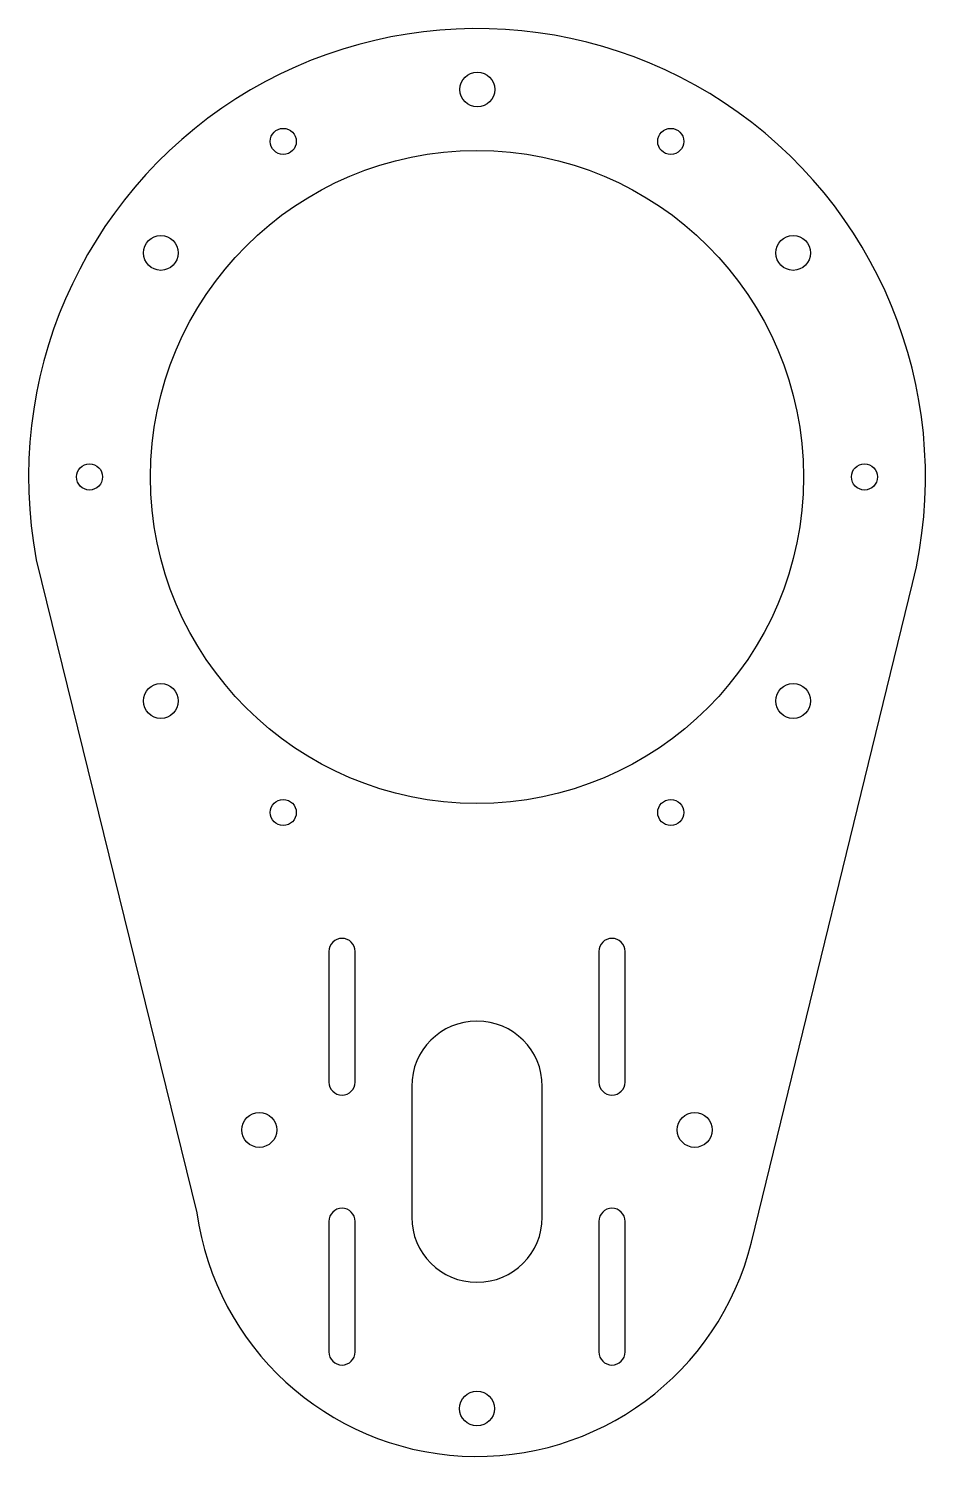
# Model space of a CAD drawing. Header units: millimetres. Extents: x -51 to 52, y -98 to 66.
import ezdxf

# ---------------------------------------------------------------- set-up
doc = ezdxf.new("R2010")
doc.units = ezdxf.units.MM
doc.layers.get('0').update_dxf_attribs({"linetype": 'CONTINUOUS'})

msp = doc.modelspace()

# ---------------------------------------------------------------- linework, layer by layer
for points in [[(-50.61, 5.49), (-32.18, -69.52, 0.824177), (31.53, -72.88), (50.03, 2.77, 1.239091)], [(-17, -54.5, 1), (-14, -54.5), (-14, -39.5, 1), (-17, -39.5)], [(14, -54.5, 1), (17, -54.5), (17, -39.5, 1), (14, -39.5)], [(-7.5, -70, 1), (7.5, -70), (7.5, -55, 1), (-7.5, -55)], [(-17, -85.5, 1), (-14, -85.5), (-14, -70.5, 1), (-17, -70.5)], [(14, -85.5, 1), (17, -85.5), (17, -70.5, 1), (14, -70.5)]]:
    msp.add_lwpolyline(points, format="xyb", close=True)
for centre, radius in [((0.04, 59.5), 2), ((-22.25, 53.54), 1.5), ((22.25, 53.54), 1.5), ((0, 15), 37.5), ((-36.31, 40.73), 2), ((36.31, 40.73), 2), ((-44.5, 15), 1.5), ((44.5, 15), 1.5), ((-36.31, -10.73), 2), ((36.31, -10.73), 2), ((-22.25, -23.54), 1.5), ((22.25, -23.54), 1.5), ((-25, -60), 2), ((25, -60), 2), ((0, -92), 2)]:
    msp.add_circle(centre, radius)

doc.saveas('drawing.dxf')
